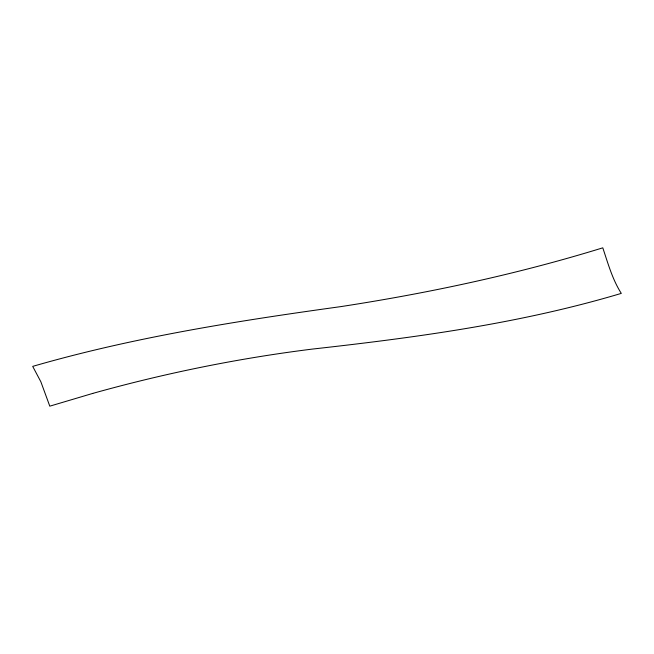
<?xml version="1.0" encoding="UTF-8"?>
<svg xmlns="http://www.w3.org/2000/svg" width="654" height="654" viewBox="0 0 654 654"><rect width="100%" height="100%" fill="white"/><g stroke="black" fill="none" stroke-linecap="round" stroke-linejoin="round"><path stroke-width="0.98" d="M92.745 393.414L49.794 406.167L40.85 381.756L32.7 366.379C133.4 337.243 237.026 320.975 340.677 306.636C429.253 293.008 517.11 274.255 602.784 247.833C608.016 263.349 612.389 279.462 621.3 293.384C520.682 323.444 416.402 337.472 312.326 349.089C238.146 358.335 164.718 373.254 92.745 393.414"/></g></svg>
